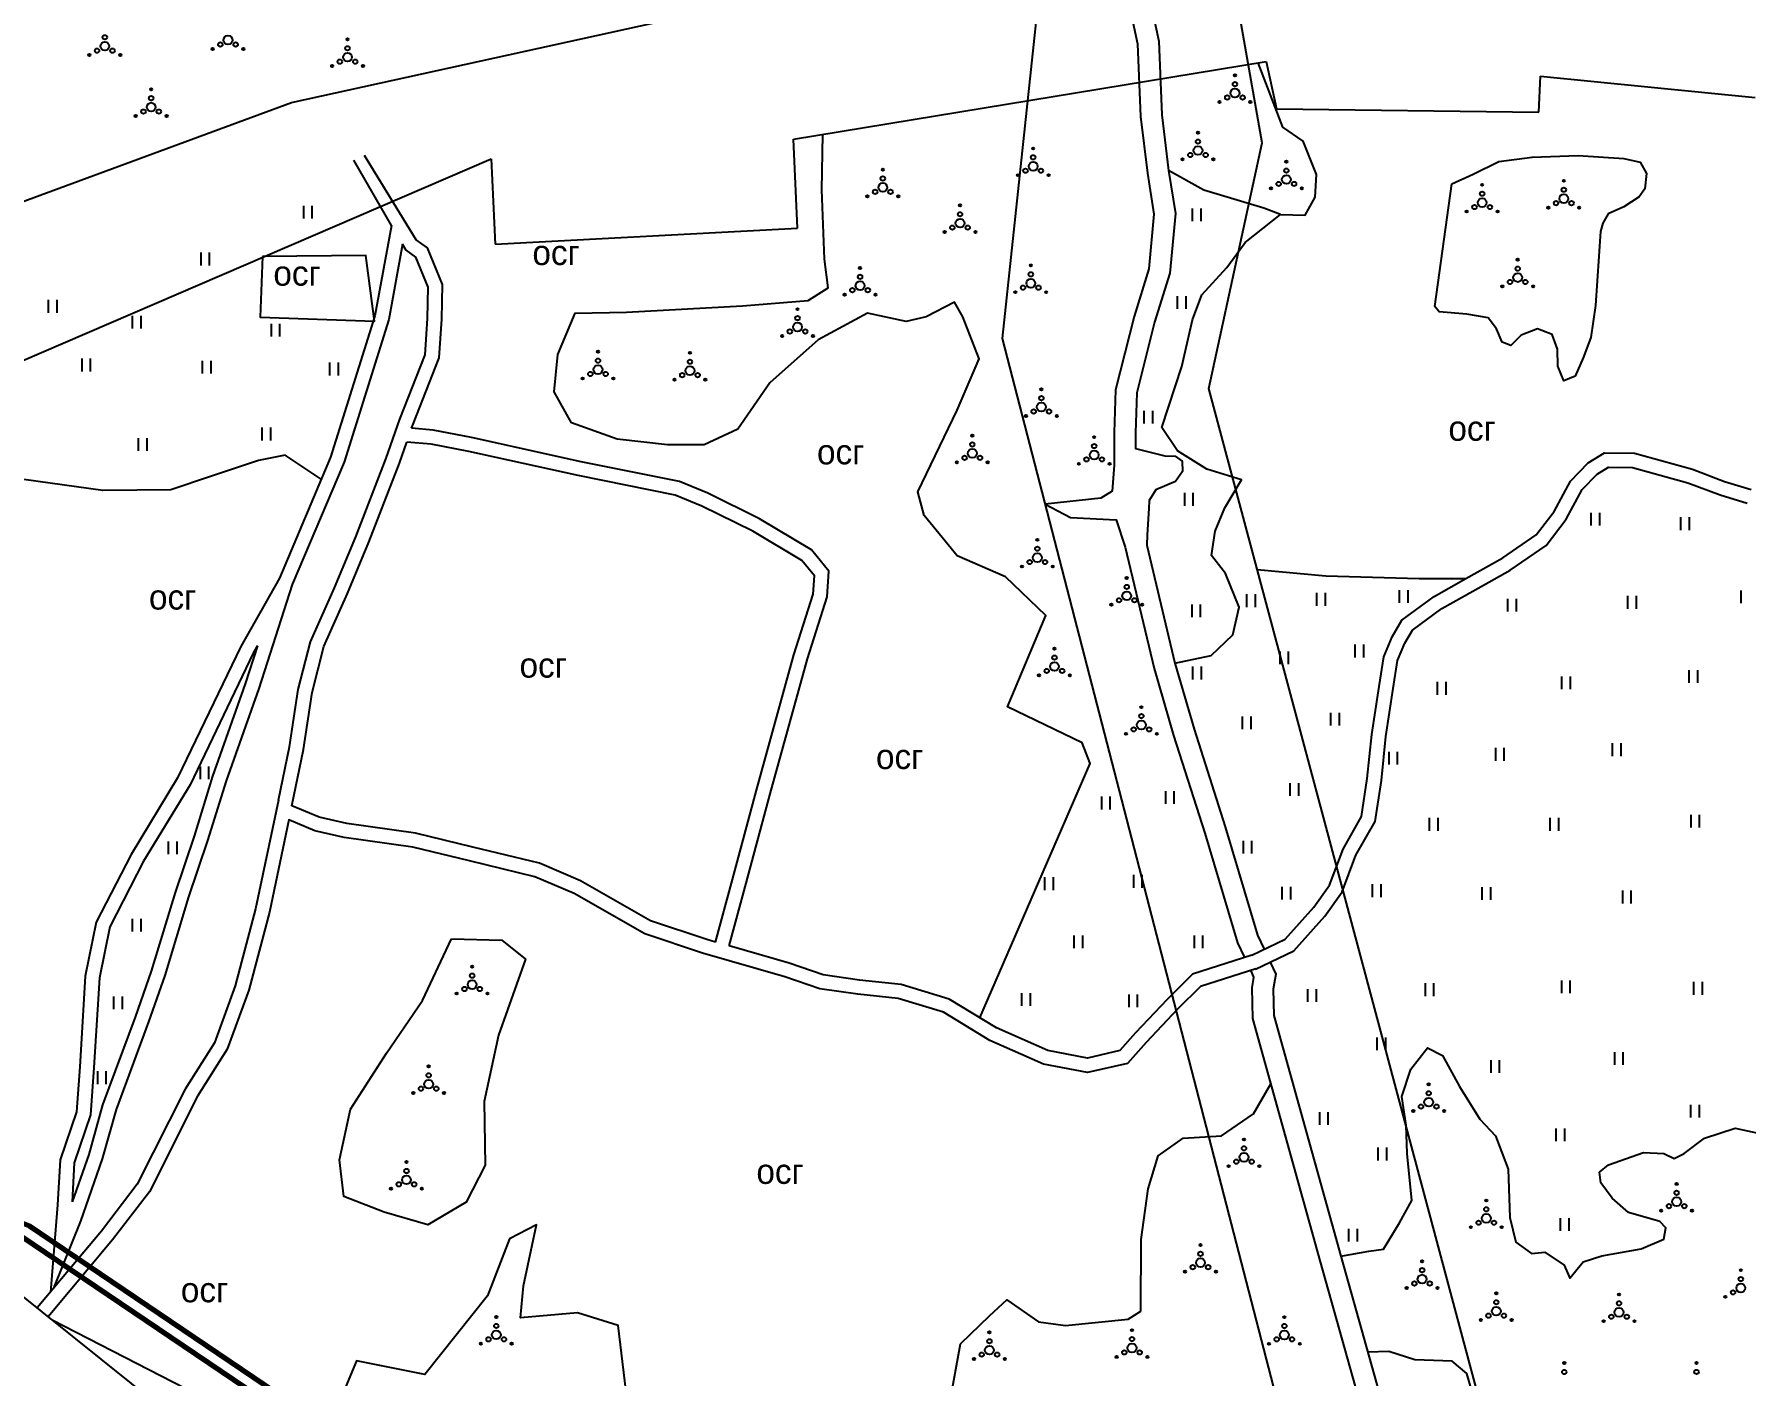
# Model space of a CAD drawing. Header units: millimetres. Extents: x 1379499 to 1411715, y 5652947 to 5671991.
# Drawn here: x 1399939.5 to 1400420.4, y 5660280.6 to 5660657.5 of the extents above; entities that cross this region are included whole.
import ezdxf

# ---------------------------------------------------------------- set-up
doc = ezdxf.new("R2010")
doc.units = ezdxf.units.MM
doc.layers.add('_5Інше', color=252, linetype='Continuous', lineweight=25)
for name, color, linetype in [('вулиці', 7, 'Continuous'), ('ВулНазва', 7, 'Continuous'), ('залізниця', 7, 'Continuous'), ('межа по генплану', 7, 'Continuous'), ('на область', 5, 'Continuous')]:
    doc.layers.add(name, color=color, linetype=linetype)
picture_1 = doc.add_image_def('image1.bmp', size_in_pixel=(3370, 2384))

# ---------------------------------------------------------------- blocks, each defined once
blk = doc.blocks.new('ЧорнаПрибер')
at = {"layer": '_5Інше', "color": 160}
blk.add_lwpolyline([(44938, 26604), (44308, 26925), (44144, 27538), (44159, 27607), (44144, 27692), (44004, 27740), (43276, 27823), (43218, 27896), (42694, 28070), (42657, 27748), (42855, 27678), (42930, 27916), (43183, 27846), (43250, 27771), (43990, 27681), (44096, 27646), (44086, 27552), (44258, 26887), (44900, 26556)], dxfattribs=at)
blk = doc.blocks.new('ЛвЗд')
at = {"layer": '_5Інше', "color": 204, "linetype": 'Continuous'}
for points in [[(43886.079, 27626.153), (44602, 27779)], [(44027, 27615), (44160, 27636)], [(44160, 27636), (44162.803, 27622.695)], [(44236.51, 27621.365), (44236.999, 27631.498)], [(44236.999, 27631.498), (44297.355, 27625.112)], [(43697.596, 27557.943), (43886.079, 27626.153)], [(44162.803, 27622.695), (44236.51, 27621.365)], [(44028, 27590), (44027, 27615)], [(43790.224, 27545.67), (43942, 27610)], [(43942, 27610), (43943, 27586)], [(43943, 27586), (44028, 27590)], [(43889.418, 27225.56), (43805.468, 27293.665)]]:
    blk.add_lwpolyline(points, dxfattribs=at)

msp = doc.modelspace()

# ---------------------------------------------------------------- linework, layer by layer
at = {"layer": 'вулиці', "color": 7}
for p, q in [((1400015.19, 5660605.68), (1400015.19, 5660609.28)), ((1400017.59, 5660605.68), (1400017.59, 5660609.28)), ((1400264.93, 5660604.97), (1400264.93, 5660608.57)), ((1400267.33, 5660604.97), (1400267.33, 5660608.57)), ((1399986.32, 5660592.54), (1399986.32, 5660596.14)), ((1399988.72, 5660592.54), (1399988.72, 5660596.14)), ((1399943.46, 5660579.25), (1399943.46, 5660582.85)), ((1399945.86, 5660579.25), (1399945.86, 5660582.85)), ((1400260.72, 5660580.33), (1400260.72, 5660583.93)), ((1400263.12, 5660580.33), (1400263.12, 5660583.93)), ((1399967.11, 5660574.82), (1399967.11, 5660578.42)), ((1399969.51, 5660574.82), (1399969.51, 5660578.42)), ((1400006.09, 5660572.54), (1400006.09, 5660576.14)), ((1400008.49, 5660572.54), (1400008.49, 5660576.14)), ((1399952.89, 5660562.76), (1399952.89, 5660566.36)), ((1399955.29, 5660562.76), (1399955.29, 5660566.36)), ((1399986.76, 5660562.16), (1399986.76, 5660565.76)), ((1399989.16, 5660562.16), (1399989.16, 5660565.76)), ((1400022.53, 5660561.66), (1400022.53, 5660565.26)), ((1400024.93, 5660561.66), (1400024.93, 5660565.26)), ((1400251.34, 5660548.12), (1400251.34, 5660551.72)), ((1400253.74, 5660548.12), (1400253.74, 5660551.72)), ((1399968.77, 5660540.43), (1399968.77, 5660544.03)), ((1399971.17, 5660540.43), (1399971.17, 5660544.03)), ((1400003.5, 5660543.38), (1400003.5, 5660546.98)), ((1400005.9, 5660543.38), (1400005.9, 5660546.98)), ((1400262.73, 5660525.04), (1400262.73, 5660528.64)), ((1400265.13, 5660525.04), (1400265.13, 5660528.64)), ((1400376.96, 5660519.46), (1400376.96, 5660523.06)), ((1400379.36, 5660519.46), (1400379.36, 5660523.06)), ((1400402.16, 5660518.17), (1400402.16, 5660521.77)), ((1400404.56, 5660518.17), (1400404.56, 5660521.77)), ((1400280.21, 5660496.54), (1400280.21, 5660500.14)), ((1400282.61, 5660496.54), (1400282.61, 5660500.14)), ((1400299.9, 5660496.93), (1400299.9, 5660500.53)), ((1400302.3, 5660496.93), (1400302.3, 5660500.53)), ((1400323.09, 5660497.71), (1400323.09, 5660501.31)), ((1400325.49, 5660497.71), (1400325.49, 5660501.31)), ((1400419.13, 5660497.62), (1400419.13, 5660501.22)), ((1400264.8, 5660493.72), (1400264.8, 5660497.32)), ((1400267.2, 5660493.72), (1400267.2, 5660497.32)), ((1400353.57, 5660495.31), (1400353.57, 5660498.91)), ((1400355.97, 5660495.31), (1400355.97, 5660498.91)), ((1400387.25, 5660496.08), (1400387.25, 5660499.68)), ((1400389.65, 5660496.08), (1400389.65, 5660499.68)), ((1400310.65, 5660482.44), (1400310.65, 5660486.04)), ((1400313.05, 5660482.44), (1400313.05, 5660486.04)), ((1400289.54, 5660480.49), (1400289.54, 5660484.09)), ((1400291.94, 5660480.49), (1400291.94, 5660484.09)), ((1400265.05, 5660476.22), (1400265.05, 5660479.82)), ((1400267.45, 5660476.22), (1400267.45, 5660479.82)), ((1400368.73, 5660473.48), (1400368.73, 5660477.08)), ((1400371.13, 5660473.48), (1400371.13, 5660477.08)), ((1400404.47, 5660475.28), (1400404.47, 5660478.88)), ((1400406.87, 5660475.28), (1400406.87, 5660478.88)), ((1400333.77, 5660471.94), (1400333.77, 5660475.54)), ((1400336.17, 5660471.94), (1400336.17, 5660475.54)), ((1400303.8, 5660463.27), (1400303.8, 5660466.87)), ((1400306.2, 5660463.27), (1400306.2, 5660466.87)), ((1400278.96, 5660462.26), (1400278.96, 5660465.86)), ((1400281.36, 5660462.26), (1400281.36, 5660465.86)), ((1400350.12, 5660453.41), (1400350.12, 5660457.01)), ((1400352.52, 5660453.41), (1400352.52, 5660457.01)), ((1400382.93, 5660454.72), (1400382.93, 5660458.32)), ((1400385.33, 5660454.72), (1400385.33, 5660458.32)), ((1399986.14, 5660448.19), (1399986.14, 5660451.79)), ((1399988.54, 5660448.19), (1399988.54, 5660451.79)), ((1400320.15, 5660452.31), (1400320.15, 5660455.91)), ((1400322.55, 5660452.31), (1400322.55, 5660455.91)), ((1400292.39, 5660443.52), (1400292.39, 5660447.12)), ((1400294.79, 5660443.52), (1400294.79, 5660447.12)), ((1400239.42, 5660439.71), (1400239.42, 5660443.31)), ((1400241.82, 5660439.71), (1400241.82, 5660443.31)), ((1400257.39, 5660441.26), (1400257.39, 5660444.86)), ((1400259.79, 5660441.26), (1400259.79, 5660444.86)), ((1400331.53, 5660433.74), (1400331.53, 5660437.34)), ((1400333.93, 5660433.74), (1400333.93, 5660437.34)), ((1400365.43, 5660433.74), (1400365.43, 5660437.34)), ((1400367.83, 5660433.74), (1400367.83, 5660437.34)), ((1400405.03, 5660434.61), (1400405.03, 5660438.21)), ((1400407.43, 5660434.61), (1400407.43, 5660438.21)), ((1399977.23, 5660427.11), (1399977.23, 5660430.71)), ((1399979.63, 5660427.11), (1399979.63, 5660430.71)), ((1400279.21, 5660427.32), (1400279.21, 5660430.92)), ((1400281.61, 5660427.32), (1400281.61, 5660430.92)), ((1400223.47, 5660417.06), (1400223.47, 5660420.66)), ((1400225.87, 5660417.06), (1400225.87, 5660420.66)), ((1400248.4, 5660417.73), (1400248.4, 5660421.33)), ((1400250.8, 5660417.73), (1400250.8, 5660421.33)), ((1400290.11, 5660414.41), (1400290.11, 5660418.01)), ((1400292.51, 5660414.41), (1400292.51, 5660418.01)), ((1400315.5, 5660415.09), (1400315.5, 5660418.69)), ((1400317.9, 5660415.09), (1400317.9, 5660418.69)), ((1400346.31, 5660414.3), (1400346.31, 5660417.9)), ((1400348.71, 5660414.3), (1400348.71, 5660417.9)), ((1400385.81, 5660413.31), (1400385.81, 5660416.91)), ((1400388.21, 5660413.31), (1400388.21, 5660416.91)), ((1399967.06, 5660405.39), (1399967.06, 5660408.99)), ((1399969.46, 5660405.39), (1399969.46, 5660408.99)), ((1400231.67, 5660400.71), (1400231.67, 5660404.31)), ((1400234.07, 5660400.71), (1400234.07, 5660404.31)), ((1400265.44, 5660400.71), (1400265.44, 5660404.31)), ((1400267.84, 5660400.71), (1400267.84, 5660404.31)), ((1400297.32, 5660385.66), (1400297.32, 5660389.26)), ((1400299.72, 5660385.66), (1400299.72, 5660389.26)), ((1400330.36, 5660387.28), (1400330.36, 5660390.88)), ((1400332.76, 5660387.28), (1400332.76, 5660390.88)), ((1400368.67, 5660388.07), (1400368.67, 5660391.67)), ((1400371.07, 5660388.07), (1400371.07, 5660391.67)), ((1400405.8, 5660387.67), (1400405.8, 5660391.27)), ((1400408.2, 5660387.67), (1400408.2, 5660391.27)), ((1399961.82, 5660383.58), (1399961.82, 5660387.18)), ((1399964.22, 5660383.58), (1399964.22, 5660387.18)), ((1400217.01, 5660384.51), (1400217.01, 5660388.11)), ((1400219.41, 5660384.51), (1400219.41, 5660388.11)), ((1400247.09, 5660384.12), (1400247.09, 5660387.72)), ((1400249.49, 5660384.12), (1400249.49, 5660387.72)), ((1400316.82, 5660372.05), (1400316.82, 5660375.65)), ((1400319.22, 5660372.05), (1400319.22, 5660375.65)), ((1400383.56, 5660367.95), (1400383.56, 5660371.55)), ((1400385.96, 5660367.95), (1400385.96, 5660371.55)), ((1399957.3, 5660362.57), (1399957.3, 5660366.17)), ((1399959.7, 5660362.57), (1399959.7, 5660366.17)), ((1400348.81, 5660365.71), (1400348.81, 5660369.31)), ((1400351.21, 5660365.71), (1400351.21, 5660369.31)), ((1400404.97, 5660353.15), (1400404.97, 5660356.75)), ((1400407.37, 5660353.15), (1400407.37, 5660356.75)), ((1400300.67, 5660351.11), (1400300.67, 5660354.71)), ((1400303.07, 5660351.11), (1400303.07, 5660354.71)), ((1400367.12, 5660346.52), (1400367.12, 5660350.12)), ((1400369.52, 5660346.52), (1400369.52, 5660350.12)), ((1400317.1, 5660341.1), (1400317.1, 5660344.7)), ((1400319.5, 5660341.1), (1400319.5, 5660344.7)), ((1400308.89, 5660318.29), (1400308.89, 5660321.89)), ((1400311.29, 5660318.29), (1400311.29, 5660321.89)), ((1400368.35, 5660321.29), (1400368.35, 5660324.89)), ((1400370.75, 5660321.29), (1400370.75, 5660324.89))]:
    msp.add_line(p, q, dxfattribs=at)
at = {"layer": 'вулиці', "color": 7, "lineweight": -2}
for points in [[(1400244.51, 5660678.05), (1400249.49, 5660654.78), (1400250.34, 5660634.35), (1400252.26, 5660618.41), (1400254.09, 5660606.94), (1400252.67, 5660591.59), (1400248.49, 5660578.23), (1400243.28, 5660557.6), (1400242.91, 5660545.63), (1400242.94, 5660536.42), (1400242.31, 5660529.11), (1400239.17, 5660527.19), (1400223.51, 5660525.44), (1400230.61, 5660521.71), (1400243.46, 5660521.04), (1400246.04, 5660513.37), (1400254.15, 5660479.31), (1400259.61, 5660460.52), (1400268.37, 5660433.02), (1400277.61, 5660402.27), (1400279.55, 5660398.15)], [(1400250.25, 5660679.87), (1400255.46, 5660655.54), (1400256.33, 5660634.84), (1400258.2, 5660619.24), (1400260.14, 5660607.14), (1400258.58, 5660590.4), (1400254.26, 5660576.6), (1400249.26, 5660556.77), (1400248.91, 5660545.55), (1400248.93, 5660541.1), (1400257.17, 5660539.03), (1400260.03, 5660538.94), (1400262, 5660537.51), (1400262.09, 5660534.65), (1400260.12, 5660531.79), (1400254.66, 5660529.46), (1400252.78, 5660526.51), (1400252.69, 5660524.27), (1400252.15, 5660516.85), (1400252.06, 5660513.98), (1400259.95, 5660480.84), (1400265.35, 5660462.27), (1400274.11, 5660434.79), (1400283.23, 5660404.42), (1400285.09, 5660400.45)], [(1400039.84, 5660603.72), (1400029.22, 5660622.1)], [(1400020.1, 5660532.46), (1400009.93, 5660539.25), (1400002.49, 5660537.7), (1399988.99, 5660533.21), (1399977.82, 5660529.49), (1399958.74, 5660529.33), (1399936.56, 5660532.43), (1399921.9, 5660533.99), (1399907.94, 5660534.61), (1399890.88, 5660528.26), (1399880.02, 5660523.3), (1399870.88, 5660518.08)], [(1400283.07, 5660507.16), (1400302.41, 5660505.32), (1400328.58, 5660504.54), (1400341.75, 5660504.56)], [(1400281.28, 5660394.46), (1400281.33, 5660394.35), (1400282.1, 5660392.62), (1400281.6, 5660389.62), (1400281.8, 5660380.96), (1400300.78, 5660312.63), (1400329.68, 5660209.88), (1400339.53, 5660170.74), (1400346.91, 5660143.78), (1400354.44, 5660122.23), (1400365.75, 5660073.44), (1400378.39, 5660022.42), (1400382.89, 5660006.4), (1400390.32, 5659983.64), (1400403.85, 5659945.03), (1400415.93, 5659907.9)], [(1400286.79, 5660396.83), (1400288.31, 5660393.39), (1400287.61, 5660389.19), (1400287.78, 5660381.84), (1400306.56, 5660314.25), (1400335.48, 5660211.42), (1400345.33, 5660172.27), (1400352.64, 5660145.57), (1400360.21, 5660123.91), (1400371.58, 5660074.83), (1400384.19, 5660023.95), (1400388.63, 5660008.14), (1400396.01, 5659985.57), (1400409.53, 5659946.95), (1400419.75, 5659915.55)]]:
    msp.add_lwpolyline(points, dxfattribs=at)
at = {"layer": 'вулиці', "color": 7}
for points in [[(1400289.65, 5660606.81), (1400296.54, 5660606.64), (1400299.4, 5660611.68), (1400299.73, 5660618.06), (1400296.04, 5660627.47), (1400290.32, 5660631.33), (1400283.39, 5660649.43)], [(1400205.12, 5660381.2), (1400236.13, 5660452.63), (1400233.9, 5660458.38), (1400212.91, 5660468.57), (1400223.7, 5660494.23), (1400212.4, 5660505.1), (1400198.79, 5660511), (1400189.54, 5660522.28), (1400187.74, 5660528.95), (1400198.8, 5660551.91), (1400204.96, 5660566.27), (1400200.34, 5660578.07), (1400198.03, 5660582.18), (1400190.07, 5660578.07), (1400184.42, 5660576.79), (1400173.63, 5660579.1), (1400159.77, 5660571.66), (1400146.16, 5660559.6), (1400137.17, 5660546.52), (1400127.67, 5660542.16), (1400117.39, 5660542.16), (1400103.27, 5660543.7), (1400090.43, 5660548.32), (1400085.55, 5660557.04), (1400086.58, 5660567.56), (1400091.46, 5660579.1), (1400105.84, 5660579.36), (1400138.45, 5660581.15), (1400156.94, 5660582.69), (1400162.59, 5660586.28), (1400161.56, 5660594.31), (1400160.79, 5660613.81), (1400161.01, 5660629.36)], [(1400045.51, 5660546.79), (1400045.93, 5660547.98), (1400053.23, 5660566.54), (1400053.95, 5660577.47), (1400054.2, 5660587.22), (1400049.95, 5660597.48), (1400046.79, 5660599.76), (1400032.23, 5660623.4)], [(1400337.76, 5660615.5), (1400343.81, 5660618.14), (1400350.97, 5660621.77), (1400360.33, 5660622.98), (1400373.32, 5660623.42), (1400386.09, 5660622.54), (1400390.72, 5660621.55), (1400392.48, 5660618.36), (1400392.04, 5660614.07), (1400390.39, 5660611.76), (1400386.09, 5660609.01), (1400381.69, 5660607.03), (1400380.26, 5660604.39), (1400379.6, 5660602.08), (1400378.18, 5660581.24), (1400376.86, 5660572.33), (1400374.65, 5660566.61), (1400372.45, 5660561.44), (1400369.26, 5660560.12), (1400367.61, 5660564.19), (1400367.5, 5660569.03), (1400365.96, 5660573.1), (1400361.88, 5660574.75), (1400357.26, 5660572.99), (1400354.4, 5660570.02), (1400351.97, 5660571.01), (1400350.32, 5660574.75), (1400348.01, 5660577.83), (1400341.96, 5660578.82), (1400334.25, 5660579.48), (1400333.04, 5660581.02), (1400337.76, 5660615.5)], [(1400259.95, 5660480.84), (1400270.12, 5660482.94), (1400276.26, 5660488.77), (1400278.05, 5660496.54), (1400274.16, 5660505.96), (1400270.27, 5660511.04), (1400271.31, 5660517.85), (1400274.01, 5660524.42), (1400278.65, 5660532.35), (1400268.92, 5660535.34), (1400260.69, 5660540.42), (1400256.35, 5660546.99), (1400261.88, 5660564.11), (1400264.88, 5660577.26), (1400267.57, 5660584.29), (1400274.6, 5660591.91), (1400279.7, 5660599.02), (1400289.65, 5660606.81), (1400284.94, 5660608.66), (1400268.12, 5660613.7), (1400258.2, 5660619.24)], [(1400039.84, 5660603.72), (1400035.16, 5660578.33), (1400022.74, 5660538.69), (1400008.33, 5660504.71), (1399997.47, 5660485.45), (1399979.72, 5660448.57), (1399966.65, 5660427.09), (1399956.89, 5660408.05), (1399953.79, 5660392.9), (1399952.24, 5660367.44), (1399951.35, 5660354.75), (1399946.7, 5660341.24), (1399946.03, 5660328.62), (1399943.99, 5660304.14)], [(1400008.06, 5660442.31), (1400011.22, 5660457.26), (1400013.58, 5660473.38), (1400017.07, 5660486.76), (1400023.83, 5660502), (1400029.79, 5660516.27), (1400038.35, 5660538.35), (1400042.18, 5660549.37), (1400049.28, 5660567.42), (1400049.95, 5660577.65), (1400050.18, 5660586.47), (1400046.69, 5660594.9), (1400043.88, 5660596.92), (1400042.94, 5660598.49)], [(1400042.94, 5660598.49), (1400039.05, 5660577.36), (1400026.5, 5660537.31), (1400011.93, 5660502.94)], [(1400003.58, 5660595.07), (1400002.91, 5660578.02), (1400035.05, 5660576.91), (1400032.61, 5660595.29), (1400003.58, 5660595.07)], [(1400134.73, 5660401.35), (1400139.55, 5660418.97), (1400146.28, 5660444.1), (1400156.76, 5660482.03), (1400162.28, 5660499.43), (1400162.75, 5660506.65), (1400157.83, 5660512.68), (1400143.27, 5660521.37), (1400128.72, 5660528.53), (1400120.77, 5660531.8), (1400093.12, 5660537.39), (1400062.34, 5660544.2), (1400051.51, 5660546.25), (1400045.51, 5660546.79)], [(1400011.81, 5660440.74), (1400015.16, 5660456.55), (1400017.51, 5660472.59), (1400020.86, 5660485.44), (1400027.5, 5660500.41), (1400033.5, 5660514.78), (1400042.1, 5660536.97), (1400044.16, 5660542.89)], [(1400130.88, 5660402.45), (1400135.69, 5660420.02), (1400142.42, 5660445.15), (1400152.92, 5660483.17), (1400158.32, 5660500.18), (1400158.66, 5660505.34), (1400155.18, 5660509.6), (1400141.35, 5660517.86), (1400127.07, 5660524.88), (1400119.6, 5660527.95), (1400092.3, 5660533.48), (1400061.54, 5660540.28), (1400050.96, 5660542.29), (1400044.16, 5660542.89)], [(1400281.58, 5660398.8), (1400291, 5660403.23), (1400298.98, 5660412.21), (1400303.42, 5660418.45), (1400307.22, 5660428.59), (1400312.4, 5660437.68), (1400314.03, 5660448.36), (1400315.29, 5660460.75), (1400317.38, 5660474.29), (1400318.65, 5660482.61), (1400321, 5660488.22), (1400323.72, 5660492.84), (1400332.79, 5660499.49), (1400341.75, 5660504.56), (1400352.08, 5660510.35), (1400361.52, 5660516.81), (1400366.59, 5660523.42), (1400371.12, 5660531.92), (1400376.1, 5660537.08), (1400380.72, 5660539.88), (1400389.14, 5660539.79), (1400405.39, 5660535.3), (1400414.44, 5660531.86), (1400421.87, 5660529.6)], [(1400282.6, 5660394.86), (1400293.44, 5660399.96), (1400302.11, 5660409.72), (1400306.98, 5660416.56), (1400310.85, 5660426.88), (1400316.24, 5660436.35), (1400317.99, 5660447.85), (1400319.26, 5660460.24), (1400321.33, 5660473.68), (1400322.53, 5660481.52), (1400324.58, 5660486.43), (1400326.75, 5660490.1), (1400334.96, 5660496.13), (1400343.71, 5660501.07), (1400354.19, 5660506.95), (1400364.3, 5660513.87), (1400369.96, 5660521.25), (1400374.38, 5660529.55), (1400378.62, 5660533.93), (1400381.82, 5660535.87), (1400388.57, 5660535.8), (1400404.14, 5660531.49), (1400413.15, 5660528.07), (1400420.74, 5660525.76)], [(1400011.93, 5660502.94), (1400002.54, 5660473.68), (1399993.36, 5660447.77), (1399988.17, 5660430.97), (1399982.83, 5660415.12), (1399976.11, 5660393.03), (1399971.6, 5660380.05), (1399962.44, 5660355.45), (1399958.59, 5660341.57), (1399952.44, 5660324.08), (1399944.89, 5660305.21)], [(1400002.17, 5660485.65), (1400001.02, 5660483.59), (1399983.24, 5660446.66), (1399970.14, 5660425.14), (1399960.7, 5660406.71), (1399957.77, 5660392.38), (1399956.23, 5660367.18), (1399955.31, 5660353.94), (1399950.66, 5660340.47), (1399950.08, 5660329.44)], [(1400002.17, 5660485.65), (1399998.75, 5660474.96), (1399989.57, 5660449.03), (1399984.36, 5660432.2), (1399979.02, 5660416.34), (1399972.31, 5660394.27), (1399967.84, 5660381.4), (1399958.63, 5660356.68), (1399954.77, 5660342.77), (1399950.08, 5660329.44)], [(1400008.06, 5660442.31), (1400008.06, 5660442.31), (1400001.67, 5660411.78), (1399995.96, 5660390.15), (1399990.07, 5660374.14), (1399981.9, 5660361.14), (1399968.4, 5660334.43), (1399958.35, 5660321.26), (1399940.25, 5660299.68)], [(1400008.06, 5660442.31), (1400001.67, 5660411.78), (1399995.96, 5660390.15), (1399990.07, 5660374.14), (1399981.9, 5660361.14), (1399968.4, 5660334.43), (1399958.35, 5660321.26), (1399948.45, 5660309.45)], [(1400130.88, 5660402.45), (1400128.44, 5660403.15), (1400112.63, 5660408.41), (1400092.96, 5660419.67), (1400081.43, 5660424.63), (1400062.74, 5660429.13), (1400046.63, 5660433.07), (1400027.28, 5660435.79), (1400019.48, 5660437.53), (1400011.81, 5660440.74)], [(1400282.7, 5660394.91), (1400267.14, 5660390), (1400260.7, 5660383.57), (1400251.89, 5660374.26), (1400246.64, 5660368.34), (1400235.46, 5660365.8), (1400223.09, 5660368.17), (1400207.97, 5660374.78), (1400194.92, 5660382.73), (1400182.22, 5660386.62), (1400170.87, 5660387.81), (1400160.2, 5660389.33), (1400150.37, 5660392.71), (1400127.25, 5660399.33), (1400110.99, 5660404.74), (1400091.17, 5660416.08), (1400080.16, 5660420.82), (1400061.8, 5660425.25), (1400045.88, 5660429.14), (1400026.56, 5660431.85), (1400018.26, 5660433.71), (1400010.98, 5660436.75), (1400005.56, 5660410.86), (1399999.78, 5660388.95), (1399993.68, 5660372.37), (1399985.38, 5660359.17), (1399971.8, 5660332.3), (1399961.47, 5660318.76), (1399943.37, 5660297.17)], [(1400056.71, 5660403.33), (1400070.89, 5660403.01), (1400077.51, 5660397.66), (1400069.94, 5660376.26), (1400065.85, 5660357.69), (1400066.16, 5660339.75), (1400060.81, 5660329.36), (1400050.09, 5660323.06), (1400037.8, 5660326.53), (1400026.46, 5660330.93), (1400025.2, 5660341.32), (1400028.35, 5660355.48), (1400038.43, 5660371.22), (1400048.52, 5660386.01), (1400056.71, 5660403.33)], [(1400281.58, 5660398.8), (1400264.95, 5660393.47), (1400257.83, 5660386.36), (1400248.94, 5660376.96), (1400244.5, 5660371.95), (1400235.39, 5660369.88), (1400224.28, 5660372.01), (1400209.82, 5660378.33), (1400196.58, 5660386.41), (1400183.02, 5660390.56), (1400171.36, 5660391.78), (1400161.14, 5660393.23), (1400151.57, 5660396.53), (1400134.73, 5660401.35)], [(1400306.56, 5660314.25), (1400314.49, 5660315.64), (1400318.61, 5660316.17), (1400323.12, 5660323.6), (1400326.57, 5660329.83), (1400325.24, 5660343.09), (1400324.98, 5660350.97), (1400323.78, 5660359.06), (1400326.3, 5660366.75), (1400330.95, 5660372.72), (1400335.2, 5660370.6), (1400339.98, 5660361.85), (1400345.68, 5660352.7), (1400350.06, 5660348.06), (1400353.65, 5660338.64), (1400354.07, 5660325.04), (1400355.8, 5660318.15), (1400360.18, 5660314.97), (1400363.9, 5660315.37), (1400369.34, 5660311.65), (1400370.93, 5660308.07), (1400374.65, 5660312.58), (1400379.96, 5660314.3), (1400390.97, 5660316.29), (1400397.34, 5660318.95), (1400397.88, 5660322.13), (1400396.28, 5660323.98), (1400387.39, 5660326.5), (1400382.88, 5660330.48), (1400379.69, 5660334.86), (1400379.29, 5660337.77), (1400381.81, 5660339.9), (1400391.64, 5660343.34), (1400397.34, 5660343.08), (1400400.26, 5660341.62), (1400403.05, 5660343.08), (1400408.76, 5660347.32), (1400417.41, 5660350.15), (1400424.31, 5660348.69)], [(1400187.79, 5660225.63), (1400190.82, 5660227.19), (1400191.72, 5660230.24), (1400190.28, 5660235.54), (1400190.37, 5660238.86), (1400190.73, 5660241.46), (1400193.07, 5660243.8), (1400196.9, 5660261.49), (1400197.07, 5660275.19), (1400199.71, 5660289.6), (1400207.98, 5660297.56), (1400212.73, 5660301.95), (1400221.69, 5660295.8), (1400229.26, 5660294.75), (1400246.84, 5660296.5), (1400250.36, 5660298.79), (1400250.53, 5660318.86), (1400252.47, 5660333.1), (1400255.28, 5660342.41), (1400262.32, 5660347.33), (1400273.05, 5660348.03), (1400282.03, 5660354.22), (1400286.89, 5660362.65)], [(1400106.37, 5660271.44), (1400103.57, 5660294.69), (1400092.07, 5660298.33), (1400076.09, 5660296.93), (1400076.93, 5660305.89), (1400080.57, 5660322.98), (1400073, 5660319.06), (1400066.83, 5660303.09), (1400049.17, 5660280.96), (1400030.05, 5660284.85), (1400020.51, 5660262.16)], [(1400015.75, 5660259.64), (1399944.49, 5660296.28)], [(1400333.84, 5660217.25), (1400339.27, 5660223.97), (1400345.72, 5660232.73), (1400346.49, 5660238.4), (1400350.75, 5660243.03), (1400357.59, 5660242.91), (1400357.85, 5660249.99), (1400352.16, 5660260.87), (1400347.91, 5660264.61), (1400344.81, 5660269.76), (1400343.65, 5660275.43), (1400341.97, 5660281.23), (1400337.84, 5660284.71), (1400327.4, 5660285.09), (1400320.05, 5660287.41), (1400314.15, 5660287.27)]]:
    msp.add_lwpolyline(points, dxfattribs=at)
for centre, radius in [((1399959.29, 5660654.13), 1.25), ((1399959.29, 5660656.63), 0.625), ((1399989.57, 5660653.34), 0.312), ((1399991.74, 5660654.59), 0.625), ((1399993.9, 5660655.84), 1.25), ((1399996.07, 5660654.59), 0.625), ((1399998.23, 5660653.34), 0.312), ((1400027.49, 5660653.54), 0.625), ((1400027.49, 5660656.04), 0.312), ((1399954.96, 5660651.63), 0.312), ((1399957.12, 5660652.88), 0.625), ((1399961.45, 5660652.88), 0.625), ((1399963.62, 5660651.63), 0.312), ((1400023.16, 5660648.54), 0.312), ((1400025.33, 5660649.79), 0.625), ((1400027.49, 5660651.04), 1.25), ((1400029.66, 5660649.79), 0.625), ((1400031.82, 5660648.54), 0.312), ((1400276.84, 5660643.45), 0.625), ((1400276.84, 5660645.95), 0.312), ((1399972.31, 5660639.51), 0.625), ((1399972.31, 5660642.01), 0.312), ((1400274.68, 5660639.7), 0.625), ((1400276.84, 5660640.95), 1.25), ((1400279.01, 5660639.7), 0.625), ((1399967.98, 5660634.51), 0.312), ((1399970.15, 5660635.76), 0.625), ((1399972.31, 5660637.01), 1.25), ((1399974.48, 5660635.76), 0.625), ((1399976.64, 5660634.51), 0.312), ((1400272.51, 5660638.45), 0.312), ((1400281.17, 5660638.45), 0.312), ((1400266.45, 5660629.82), 0.312), ((1400220.16, 5660625.39), 0.312), ((1400266.45, 5660624.82), 1.25), ((1400266.45, 5660627.32), 0.625), ((1400220.16, 5660620.39), 1.25), ((1400220.16, 5660622.89), 0.625), ((1400262.12, 5660622.32), 0.312), ((1400264.29, 5660623.57), 0.625), ((1400268.62, 5660623.57), 0.625), ((1400270.78, 5660622.32), 0.312), ((1400291.31, 5660621.68), 0.312), ((1400177.91, 5660614.45), 1.25), ((1400177.91, 5660616.95), 0.625), ((1400177.91, 5660619.45), 0.312), ((1400215.83, 5660617.89), 0.312), ((1400218, 5660619.14), 0.625), ((1400222.33, 5660619.14), 0.625), ((1400224.49, 5660617.89), 0.312), ((1400289.14, 5660615.43), 0.625), ((1400291.31, 5660616.68), 1.25), ((1400291.31, 5660619.18), 0.625), ((1400293.47, 5660615.43), 0.625), ((1400346.32, 5660615.18), 0.312), ((1400369.25, 5660616.29), 0.312), ((1400173.58, 5660611.95), 0.312), ((1400175.74, 5660613.2), 0.625), ((1400180.07, 5660613.2), 0.625), ((1400182.24, 5660611.95), 0.312), ((1400286.98, 5660614.18), 0.312), ((1400295.64, 5660614.18), 0.312), ((1400346.32, 5660610.18), 1.25), ((1400346.32, 5660612.68), 0.625), ((1400367.08, 5660610.04), 0.625), ((1400369.25, 5660611.29), 1.25), ((1400369.25, 5660613.79), 0.625), ((1400371.41, 5660610.04), 0.625), ((1400199.61, 5660604.41), 1.25), ((1400199.61, 5660606.91), 0.625), ((1400199.61, 5660609.41), 0.312), ((1400341.99, 5660607.68), 0.312), ((1400344.16, 5660608.93), 0.625), ((1400348.49, 5660608.93), 0.625), ((1400350.65, 5660607.68), 0.312), ((1400364.92, 5660608.79), 0.312), ((1400373.58, 5660608.79), 0.312), ((1400195.28, 5660601.91), 0.312), ((1400197.44, 5660603.16), 0.625), ((1400201.77, 5660603.16), 0.625), ((1400203.94, 5660601.91), 0.312), ((1400171.52, 5660591.84), 0.312), ((1400219.48, 5660592.53), 0.312), ((1400356.31, 5660591.63), 0.625), ((1400356.31, 5660594.13), 0.312), ((1400171.52, 5660586.84), 1.25), ((1400171.52, 5660589.34), 0.625), ((1400217.31, 5660586.28), 0.625), ((1400219.48, 5660587.53), 1.25), ((1400219.48, 5660590.03), 0.625), ((1400221.64, 5660586.28), 0.625), ((1400351.98, 5660586.63), 0.312), ((1400354.14, 5660587.88), 0.625), ((1400356.31, 5660589.13), 1.25), ((1400358.47, 5660587.88), 0.625), ((1400360.64, 5660586.63), 0.312), ((1400167.18, 5660584.34), 0.312), ((1400169.35, 5660585.59), 0.625), ((1400173.68, 5660585.59), 0.625), ((1400175.85, 5660584.34), 0.312), ((1400215.15, 5660585.03), 0.312), ((1400223.81, 5660585.03), 0.312), ((1400153.94, 5660577.74), 0.625), ((1400153.94, 5660580.24), 0.312), ((1400149.61, 5660572.74), 0.312), ((1400151.78, 5660573.99), 0.625), ((1400153.94, 5660575.24), 1.25), ((1400156.11, 5660573.99), 0.625), ((1400158.27, 5660572.74), 0.312), ((1400097.88, 5660568.28), 0.312), ((1400123.7, 5660567.97), 0.312), ((1400095.72, 5660562.03), 0.625), ((1400097.88, 5660563.28), 1.25), ((1400097.88, 5660565.78), 0.625), ((1400100.05, 5660562.03), 0.625), ((1400121.54, 5660561.72), 0.625), ((1400123.7, 5660562.97), 1.25), ((1400123.7, 5660565.47), 0.625), ((1400125.87, 5660561.72), 0.625), ((1400093.55, 5660560.78), 0.312), ((1400102.21, 5660560.78), 0.312), ((1400119.37, 5660560.47), 0.312), ((1400128.03, 5660560.47), 0.312), ((1400222.46, 5660557.75), 0.312), ((1400222.46, 5660552.75), 1.25), ((1400222.46, 5660555.25), 0.625), ((1400218.13, 5660550.25), 0.312), ((1400220.29, 5660551.5), 0.625), ((1400224.62, 5660551.5), 0.625), ((1400226.79, 5660550.25), 0.312), ((1400203.04, 5660544.74), 0.312), ((1400237.3, 5660544.29), 0.312), ((1400200.88, 5660538.49), 0.625), ((1400203.04, 5660539.74), 1.25), ((1400203.04, 5660542.24), 0.625), ((1400205.21, 5660538.49), 0.625), ((1400235.14, 5660538.04), 0.625), ((1400237.3, 5660539.29), 1.25), ((1400237.3, 5660541.79), 0.625), ((1400239.47, 5660538.04), 0.625), ((1400198.71, 5660537.24), 0.312), ((1400207.37, 5660537.24), 0.312), ((1400232.97, 5660536.79), 0.312), ((1400241.63, 5660536.79), 0.312), ((1400221.33, 5660515.45), 0.312), ((1400219.17, 5660509.2), 0.625), ((1400221.33, 5660510.45), 1.25), ((1400221.33, 5660512.95), 0.625), ((1400223.5, 5660509.2), 0.625), ((1400217, 5660507.95), 0.312), ((1400225.66, 5660507.95), 0.312), ((1400246.45, 5660504.72), 0.312), ((1400246.45, 5660499.72), 1.25), ((1400246.45, 5660502.22), 0.625), ((1400242.12, 5660497.22), 0.312), ((1400244.29, 5660498.47), 0.625), ((1400248.62, 5660498.47), 0.625), ((1400250.78, 5660497.22), 0.312), ((1400226.13, 5660479.87), 1.25), ((1400226.13, 5660482.37), 0.625), ((1400226.13, 5660484.87), 0.312), ((1400221.8, 5660477.37), 0.312), ((1400223.96, 5660478.62), 0.625), ((1400228.29, 5660478.62), 0.625), ((1400230.46, 5660477.37), 0.312), ((1400250.56, 5660465.94), 0.625), ((1400250.56, 5660468.44), 0.312), ((1400248.4, 5660462.19), 0.625), ((1400250.56, 5660463.44), 1.25), ((1400252.73, 5660462.19), 0.625), ((1400246.23, 5660460.94), 0.312), ((1400254.89, 5660460.94), 0.312), ((1400062.5, 5660395.51), 0.312), ((1400060.34, 5660389.26), 0.625), ((1400062.5, 5660390.51), 1.25), ((1400062.5, 5660393.01), 0.625), ((1400064.67, 5660389.26), 0.625), ((1400058.17, 5660388.01), 0.312), ((1400066.83, 5660388.01), 0.312), ((1400050.28, 5660365.02), 0.625), ((1400050.28, 5660367.52), 0.312), ((1400045.95, 5660360.02), 0.312), ((1400048.11, 5660361.27), 0.625), ((1400050.28, 5660362.52), 1.25), ((1400052.44, 5660361.27), 0.625), ((1400054.61, 5660360.02), 0.312), ((1400331.3, 5660359.98), 0.625), ((1400331.3, 5660362.48), 0.312), ((1400329.14, 5660356.23), 0.625), ((1400331.3, 5660357.48), 1.25), ((1400333.47, 5660356.23), 0.625), ((1400326.97, 5660354.98), 0.312), ((1400335.63, 5660354.98), 0.312), ((1400279.4, 5660347), 0.312), ((1400277.24, 5660340.75), 0.625), ((1400279.4, 5660342), 1.25), ((1400279.4, 5660344.5), 0.625), ((1400281.57, 5660340.75), 0.625), ((1400044.05, 5660335.65), 1.25), ((1400044.05, 5660338.15), 0.625), ((1400044.05, 5660340.65), 0.312), ((1400275.07, 5660339.5), 0.312), ((1400283.73, 5660339.5), 0.312), ((1400039.72, 5660333.15), 0.312), ((1400041.89, 5660334.4), 0.625), ((1400046.22, 5660334.4), 0.625), ((1400048.38, 5660333.15), 0.312), ((1400400.95, 5660332.02), 0.625), ((1400400.95, 5660334.52), 0.312), ((1400347.47, 5660327.36), 0.625), ((1400347.47, 5660329.86), 0.312), ((1400396.62, 5660327.02), 0.312), ((1400398.79, 5660328.27), 0.625), ((1400400.95, 5660329.52), 1.25), ((1400403.12, 5660328.27), 0.625), ((1400405.28, 5660327.02), 0.312), ((1400343.14, 5660322.36), 0.312), ((1400345.31, 5660323.61), 0.625), ((1400347.47, 5660324.86), 1.25), ((1400349.64, 5660323.61), 0.625), ((1400351.8, 5660322.36), 0.312), ((1400267.17, 5660317.37), 0.312), ((1400267.17, 5660312.37), 1.25), ((1400267.17, 5660314.87), 0.625), ((1400329.44, 5660312.77), 0.312), ((1400262.84, 5660309.87), 0.312), ((1400265, 5660311.12), 0.625), ((1400269.33, 5660311.12), 0.625), ((1400271.5, 5660309.87), 0.312), ((1400329.44, 5660307.77), 1.25), ((1400329.44, 5660310.27), 0.625), ((1400418.99, 5660307.78), 0.625), ((1400418.99, 5660310.28), 0.312), ((1400325.11, 5660305.27), 0.312), ((1400327.27, 5660306.52), 0.625), ((1400331.6, 5660306.52), 0.625), ((1400333.77, 5660305.27), 0.312), ((1400350.27, 5660303.76), 0.312), ((1400384.78, 5660303.45), 0.312), ((1400414.66, 5660302.78), 0.312), ((1400416.82, 5660304.03), 0.625), ((1400418.99, 5660305.28), 1.25), ((1400348.1, 5660297.51), 0.625), ((1400350.27, 5660298.76), 1.25), ((1400350.27, 5660301.26), 0.625), ((1400352.43, 5660297.51), 0.625), ((1400382.62, 5660297.2), 0.625), ((1400384.78, 5660298.45), 1.25), ((1400384.78, 5660300.95), 0.625), ((1400386.95, 5660297.2), 0.625), ((1400069.28, 5660292.11), 1.25), ((1400069.28, 5660294.61), 0.625), ((1400069.28, 5660297.11), 0.312), ((1400207.86, 5660292.81), 0.312), ((1400247.92, 5660293.42), 0.312), ((1400290.74, 5660292.09), 1.25), ((1400290.74, 5660294.59), 0.625), ((1400290.74, 5660297.09), 0.312), ((1400345.94, 5660296.26), 0.312), ((1400354.6, 5660296.26), 0.312), ((1400380.45, 5660295.95), 0.312), ((1400389.11, 5660295.95), 0.312), ((1400064.95, 5660289.61), 0.312), ((1400067.12, 5660290.86), 0.625), ((1400071.45, 5660290.86), 0.625), ((1400073.61, 5660289.61), 0.312), ((1400207.86, 5660287.81), 1.25), ((1400207.86, 5660290.31), 0.625), ((1400247.92, 5660288.42), 1.25), ((1400247.92, 5660290.92), 0.625), ((1400286.41, 5660289.59), 0.312), ((1400288.57, 5660290.84), 0.625), ((1400292.9, 5660290.84), 0.625), ((1400295.07, 5660289.59), 0.312), ((1400203.53, 5660285.31), 0.312), ((1400205.7, 5660286.56), 0.625), ((1400210.03, 5660286.56), 0.625), ((1400212.19, 5660285.31), 0.312), ((1400243.59, 5660285.92), 0.312), ((1400245.76, 5660287.17), 0.625), ((1400250.09, 5660287.17), 0.625), ((1400252.26, 5660285.92), 0.312), ((1400369.38, 5660284.18), 0.312), ((1400406.55, 5660284.19), 0.312), ((1400369.38, 5660281.68), 0.625), ((1400406.55, 5660281.69), 0.625)]:
    msp.add_circle(centre, radius, dxfattribs=at)
at = {"layer": 'межа по генплану', "color": 1, "lineweight": 70}
msp.add_lwpolyline([(1400268.7, 5659696.07), (1400264.82, 5659863.92), (1400256.53, 5659937.9), (1400219.74, 5660048.97), (1400138.86, 5660160.27), (1400054.11, 5660244.24), (1399938.08, 5660322.63), (1399831.63, 5660365.29), (1399739.84, 5660379.6), (1399634.85, 5660378.33), (1399516.99, 5660360.79), (1399426.43, 5660326.56), (1399344.28, 5660283.34), (1398896.63, 5660020.81), (1398702.51, 5660246.73), (1398794.7, 5661045.75), (1398843.19, 5661288.06), (1398941.92, 5661943.14), (1398977.27, 5662257.27)], dxfattribs=at)
at = {"layer": 'межа по генплану', "color": 3, "lineweight": 70}
msp.add_lwpolyline([(1400266.29, 5659693.27), (1400262.41, 5659861.11), (1400254.12, 5659935.1), (1400217.34, 5660046.17), (1400136.45, 5660157.47), (1400051.7, 5660241.44), (1399935.67, 5660319.83), (1399829.22, 5660362.49), (1399737.43, 5660376.8), (1399632.45, 5660375.53), (1399514.58, 5660357.99), (1399424.02, 5660323.76), (1399341.87, 5660280.54), (1398894.23, 5660018.01), (1398700.11, 5660243.93), (1398792.29, 5661042.95), (1398840.79, 5661285.26), (1398939.52, 5661940.34), (1398974.87, 5662254.47)], dxfattribs=at)
at = {"layer": 'межа по генплану', "color": 5, "lineweight": 70}
msp.add_lwpolyline([(1400266.29, 5659693.27), (1400262.41, 5659861.11), (1400254.12, 5659935.1), (1400217.34, 5660046.17), (1400136.45, 5660157.47), (1400051.7, 5660241.44), (1399935.67, 5660319.83), (1399829.22, 5660362.49), (1399737.43, 5660376.8), (1399632.45, 5660375.53), (1399514.58, 5660357.99), (1399424.02, 5660323.76), (1399341.87, 5660280.54), (1398894.23, 5660018.01), (1398700.11, 5660243.93), (1398792.29, 5661042.95), (1398840.79, 5661285.26), (1398939.52, 5661940.34), (1398974.87, 5662254.47)], dxfattribs=at)

# ---------------------------------------------------------------- block references
at = {"layer": 'ВулНазва', "color": 7, "lineweight": 9, "rotation": 0.3369352804739994}
msp.add_blockref('ЛвЗд', (1356288.93, 5632754.59), dxfattribs=at)
at = {"layer": 'залізниця'}
msp.add_blockref('ЧорнаПрибер', (1356125.47, 5633020), dxfattribs=at)

# ---------------------------------------------------------------- texts
at = {"layer": 'вулиці', "color": 7}
for p in [(1400079.44, 5660592.64), (1400006.65, 5660586.84), (1400336.83, 5660543.28), (1400159.41, 5660536.65), (1399971.7, 5660495.86), (1400075.82, 5660476.74), (1400175.98, 5660451.06), (1400142.38, 5660334.52), (1399980.65, 5660301.26)]:
    msp.add_text('осг', height=7, dxfattribs=at).set_placement(p)

# ---------------------------------------------------------------- pictures from other files: only their frames are drawn
at = {"layer": 'на область', "color": 7, "lineweight": -2}
image = msp.add_image(picture_1, insert=(1395288.55, 5652947.02), size_in_units=(16426, 11620.05), dxfattribs=at)
image.dxf.flags = 7

doc.saveas('drawing.dxf')
